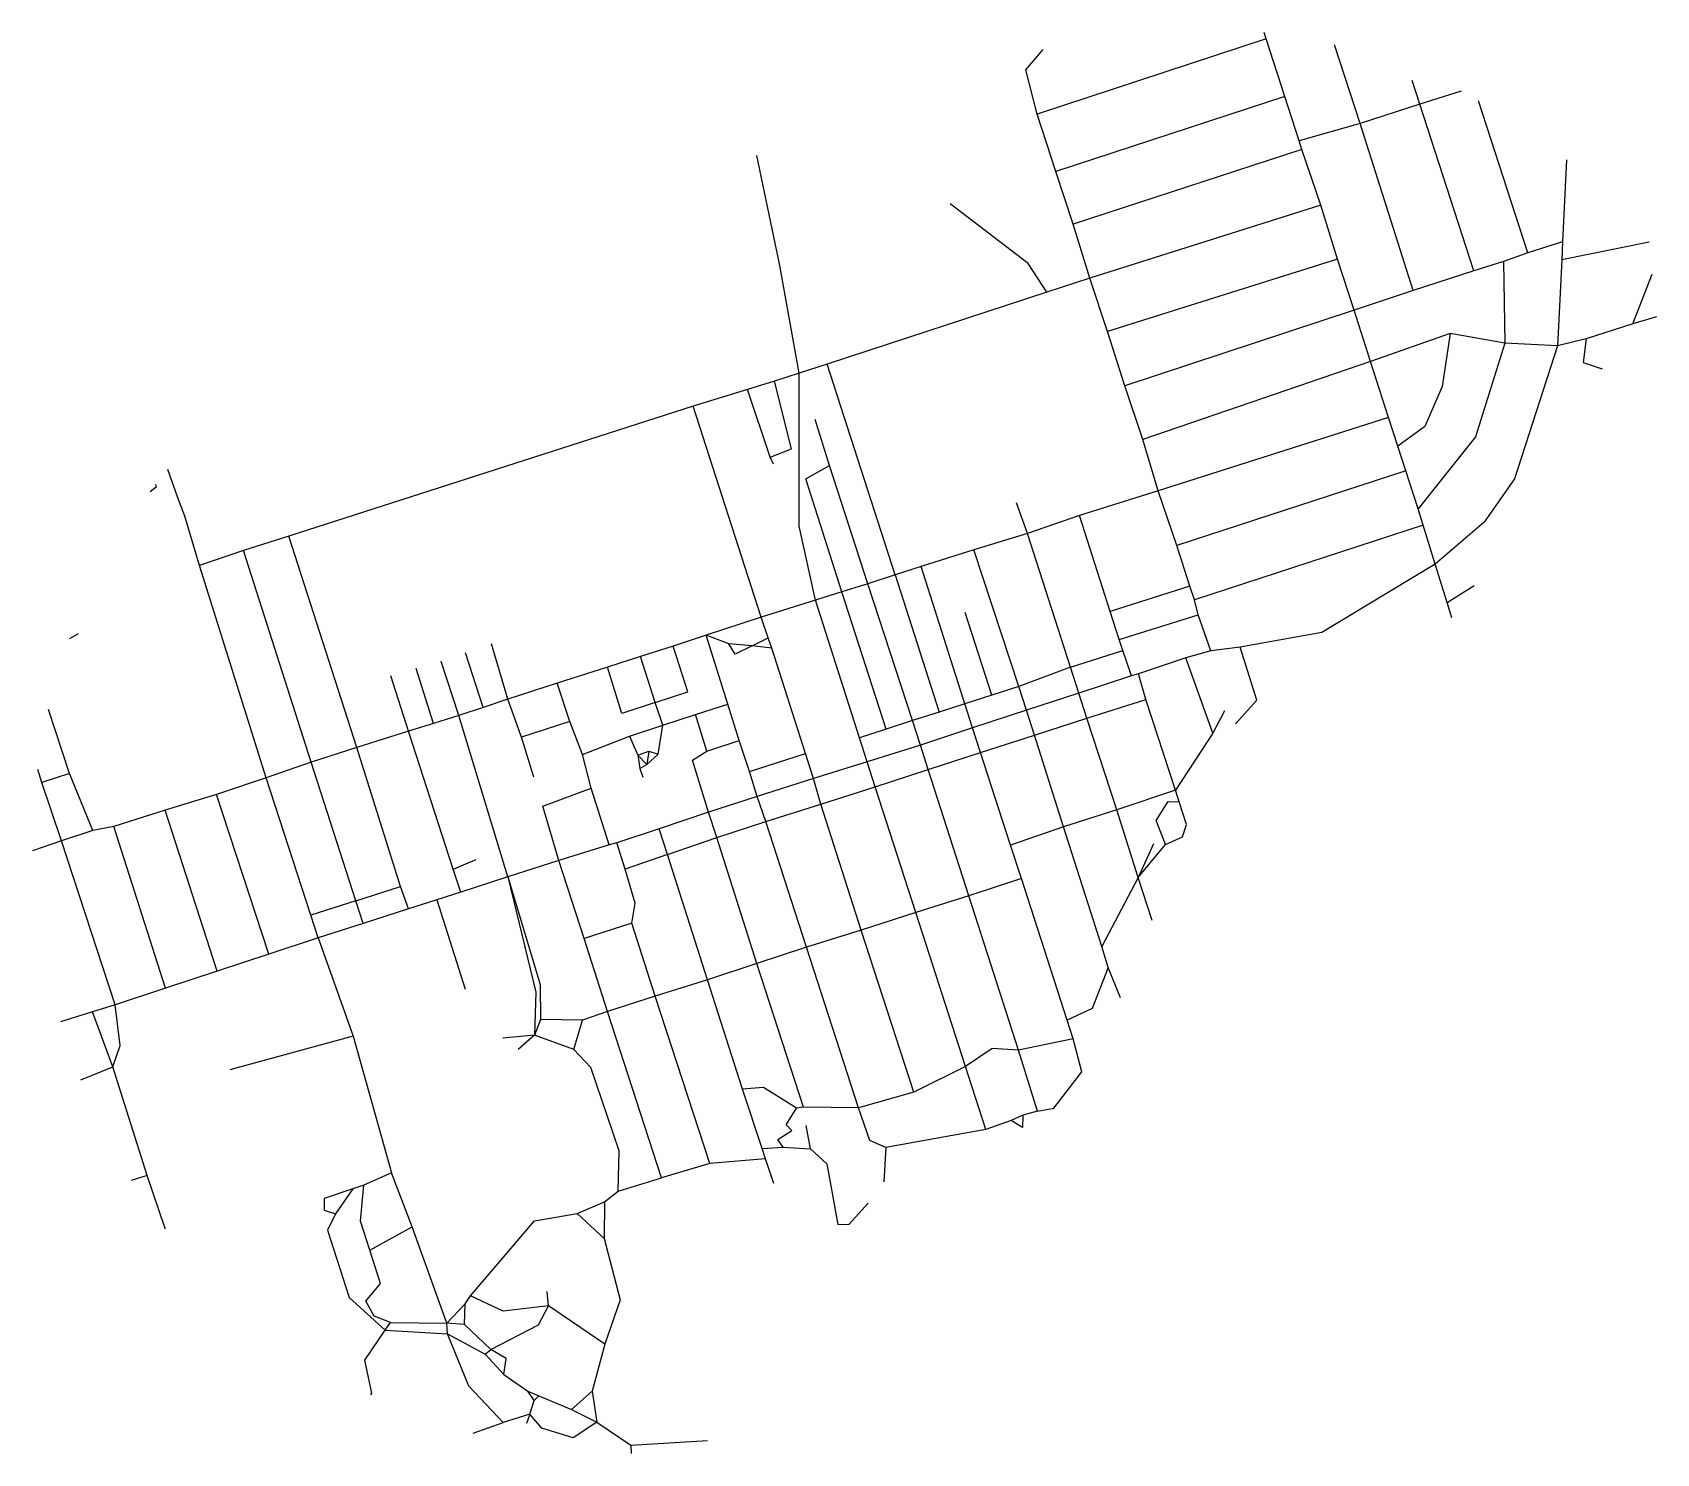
# Model space of a CAD drawing. Header units: metres. Extents: x 619211 to 621990, y 4827434 to 4829865.
import ezdxf

# ---------------------------------------------------------------- set-up
doc = ezdxf.new("R2010")
doc.units = ezdxf.units.M

msp = doc.modelspace()

# ---------------------------------------------------------------- linework, layer by layer
at = {"layer": 'ROADS'}
for points in [[(621322.3, 4829854.5), (620930.2, 4829725.3)], [(621322.3, 4829854.5), (621318.8, 4829865.2)], [(621353.9, 4829755.7), (621322.3, 4829854.5)], [(621482.7, 4829709.2), (621438.8, 4829844)], [(620930.2, 4829725.3), (620911, 4829801.3), (620940.6, 4829836.2)], [(621353.9, 4829755.7), (620961.9, 4829627.5)], [(621378.3, 4829679.6), (621353.9, 4829755.7)], [(621584.8, 4829742.5), (621571.7, 4829782.8)], [(621656, 4829765), (621584.8, 4829742.5)], [(621584.8, 4829742.5), (621482.7, 4829709.2)], [(621677.3, 4829457.2), (621584.8, 4829742.5)], [(621769.9, 4829488.4), (621685.3, 4829748.5)], [(620961.9, 4829627.5), (620930.2, 4829725.3)], [(621482.7, 4829709.2), (621378.3, 4829679.6)], [(621573.5, 4829423.8), (621482.7, 4829709.2)], [(621383.3, 4829665), (621378.3, 4829679.6)], [(620490.1, 4829466.6), (620450.5, 4829654.6)], [(621383.3, 4829665), (620992.1, 4829537.2)], [(621415.9, 4829569.5), (621383.3, 4829665)], [(621835.9, 4829647.3), (621829.3, 4829506.8)], [(620992.1, 4829537.2), (620961.9, 4829627.5)], [(620946.9, 4829420.8), (620915.1, 4829469.7), (620781.3, 4829572.2)], [(621415.9, 4829569.5), (621020.5, 4829444.7)], [(621444.3, 4829477.5), (621415.9, 4829569.5)], [(621020.5, 4829444.7), (620992.1, 4829537.2)], [(621829.3, 4829506.8), (621769.9, 4829488.4)], [(621829.3, 4829506.8), (621828.1, 4829476.1)], [(621977.2, 4829506.3), (621828.1, 4829476.1)], [(621444.3, 4829477.5), (621050.6, 4829353.7)], [(621472.5, 4829390), (621444.3, 4829477.5)], [(621769.9, 4829488.4), (621728.3, 4829473.6)], [(620523.1, 4829282.2), (620490.1, 4829466.6)], [(621677.3, 4829457.2), (621573.5, 4829423.8)], [(621728.3, 4829473.6), (621677.3, 4829457.2)], [(621728.3, 4829473.6), (621730.4, 4829333.7)], [(621828.1, 4829476.1), (621820.4, 4829329)], [(621949.7, 4829366.6), (621982.5, 4829451.7)], [(621020.5, 4829444.7), (620946.9, 4829420.8)], [(621050.6, 4829353.7), (621020.5, 4829444.7)], [(621573.5, 4829423.8), (621472.5, 4829390)], [(620946.9, 4829420.8), (620571, 4829297.8)], [(621472.5, 4829390), (621080.5, 4829260.7)], [(621500.8, 4829302.5), (621472.5, 4829390)], [(621949.7, 4829366.6), (621869.4, 4829341.3)], [(621990.1, 4829378.9), (621949.7, 4829366.6)], [(621080.5, 4829260.7), (621050.6, 4829353.7)], [(621637.1, 4829349.9), (621500.8, 4829302.5)], [(621637.1, 4829349.9), (621623.4, 4829259.7), (621593.7, 4829191), (621547.4, 4829157.7)], [(621730.4, 4829333.7), (621637.1, 4829349.9)], [(621869.4, 4829341.3), (621820.4, 4829329)], [(621869.4, 4829341.3), (621864.4, 4829300.7), (621897, 4829289.6)], [(621730.4, 4829333.7), (621680.5, 4829173.3), (621582.2, 4829050.3)], [(621820.4, 4829329), (621746.9, 4829101.5), (621695.3, 4829027.5), (621611.1, 4828955.8)], [(621820.4, 4829329), (621730.4, 4829333.7)], [(620571, 4829297.8), (620523.1, 4829282.2)], [(620687.3, 4828937.3), (620571, 4829297.8)], [(621500.8, 4829302.5), (621110.9, 4829168.7)], [(621531.7, 4829206.4), (621500.8, 4829302.5)], [(620480.7, 4829268.7), (620434.5, 4829254.1)], [(620473.3, 4829138.4), (620509.9, 4829152.7), (620480.7, 4829268.7)], [(620523.1, 4829282.2), (620480.7, 4829268.7)], [(620551.2, 4828894), (620523.2, 4829020.5), (620523.1, 4829282.2)], [(621110.9, 4829168.7), (621080.5, 4829260.7)], [(620434.5, 4829254.1), (620341.7, 4829225.7)], [(620473.3, 4829138.4), (620434.5, 4829254.1)], [(620341.7, 4829225.7), (619649.5, 4829003.2)], [(620457.9, 4828864.8), (620341.7, 4829225.7)], [(620574.6, 4829124.6), (620550.1, 4829203)], [(621531.7, 4829206.4), (621137.3, 4829081.2)], [(621547.4, 4829157.7), (621531.7, 4829206.4)], [(621137.3, 4829081.2), (621110.9, 4829168.7)], [(621560.9, 4829115.5), (621547.4, 4829157.7)], [(619459.4, 4829070.9), (619442.6, 4829117.4)], [(620479, 4829126.5), (620473.3, 4829138.4)], [(620595.9, 4828908.3), (620534.3, 4829101.3), (620574.6, 4829124.6)], [(620640.3, 4828922.1), (620574.6, 4829124.6)], [(619421.4, 4829092.1), (619422.6, 4829087.4), (619412.2, 4829079.2)], [(621560.9, 4829115.5), (621169.3, 4828987.3)], [(621582.2, 4829050.3), (621560.9, 4829115.5)], [(619471.6, 4829037.6), (619459.4, 4829070.9)], [(620913.6, 4829008.3), (620894.8, 4829060.7)], [(621137.3, 4829081.2), (621002.4, 4829039)], [(621169.3, 4828987.3), (621137.3, 4829081.2)], [(619496.6, 4828953.3), (619471.6, 4829037.6)], [(621002.4, 4829039), (620913.6, 4829008.3)], [(621055.4, 4828874.4), (621002.4, 4829039)], [(621591, 4829022), (621582.2, 4829050.3)], [(620913.6, 4829008.3), (620821.8, 4828980)], [(620987.3, 4828779.4), (620913.6, 4829008.3)], [(621591, 4829022), (621199.2, 4828894.4)], [(621611.1, 4828955.8), (621591, 4829022)], [(619572.3, 4828978.9), (619496.6, 4828953.3)], [(619649.5, 4829003.2), (619572.3, 4828978.9)], [(619688, 4828616.6), (619572.3, 4828978.9)], [(619766.2, 4828641.8), (619649.5, 4829003.2)], [(620821.8, 4828980), (620731.5, 4828951.6)], [(620898.6, 4828746.5), (620821.8, 4828980)], [(621191.5, 4828917.9), (621169.3, 4828987.3)], [(619610.8, 4828590), (619496.6, 4828953.3)], [(620731.5, 4828951.6), (620687.3, 4828937.3)], [(620806.6, 4828716.8), (620731.5, 4828951.6)], [(621611.1, 4828955.8), (621417.6, 4828838.4), (621277.5, 4828813.6)], [(621631.9, 4828889.9), (621611.1, 4828955.8)], [(620640.3, 4828922.1), (620595.9, 4828908.3)], [(620687.3, 4828937.3), (620640.3, 4828922.1)], [(620716.8, 4828687.9), (620640.3, 4828922.1)], [(620687.3, 4828937.3), (620762.4, 4828702.6)], [(620551.2, 4828894), (620457.9, 4828864.8)], [(620595.9, 4828908.3), (620551.2, 4828894)], [(620626.4, 4828658.6), (620551.2, 4828894)], [(620671.9, 4828673.3), (620595.9, 4828908.3)], [(621191.5, 4828917.9), (621055.4, 4828874.4)], [(621199.2, 4828894.4), (621191.5, 4828917.9)], [(621205.8, 4828869.1), (621199.2, 4828894.4)], [(621631.9, 4828889.9), (621678.1, 4828918.9)], [(620852.9, 4828731.7), (620807.2, 4828872.9)], [(621070.5, 4828826.9), (621055.4, 4828874.4)], [(621070.5, 4828826.9), (621205.8, 4828869.1)], [(621227.3, 4828807.2), (621205.8, 4828869.1)], [(621639.8, 4828864), (621631.9, 4828889.9)], [(620457.9, 4828864.8), (620364, 4828834.3)], [(620470.2, 4828829.8), (620457.9, 4828864.8)], [(619274.8, 4828828.6), (619290, 4828837)], [(620024.4, 4828724.5), (619996.3, 4828819.3)], [(620307.2, 4828815.5), (620251.3, 4828797.5)], [(620276.4, 4828718.7), (620332.4, 4828737.1), (620307.2, 4828815.5)], [(620364, 4828834.3), (620307.2, 4828815.5)], [(620400.9, 4828716.2), (620364, 4828834.3)], [(620402.5, 4828819.4), (620364, 4828834.3)], [(620442.6, 4828815.7), (620413.4, 4828801.6), (620402.5, 4828819.4)], [(620442.6, 4828815.7), (620402.5, 4828819.4)], [(620442.6, 4828815.7), (620470.2, 4828829.8)], [(620476.3, 4828812), (620442.6, 4828815.7)], [(620476.3, 4828812), (620470.2, 4828829.8)], [(620534, 4828631.4), (620476.3, 4828812)], [(621076.6, 4828807.7), (621070.5, 4828826.9)], [(621277.5, 4828813.6), (621227.3, 4828807.2)], [(621269.4, 4828682.5), (621306.2, 4828722.7), (621277.5, 4828813.6)], [(619940.4, 4828696.4), (619910.3, 4828789.3)], [(619982.3, 4828710.6), (619951.9, 4828804)], [(620251.3, 4828797.5), (620195.1, 4828779.5)], [(620276.4, 4828718.7), (620251.3, 4828797.5)], [(620987.3, 4828779.4), (621076.6, 4828807.7)], [(621091.9, 4828764.7), (621076.6, 4828807.7)], [(621184.8, 4828795.2), (621103.4, 4828768.2)], [(621227.3, 4828807.2), (621184.8, 4828795.2)], [(621230.6, 4828666.6), (621184.8, 4828795.2)], [(619854.4, 4828669.6), (619824.5, 4828764.3)], [(619897.3, 4828683), (619867.3, 4828776.9)], [(620195.1, 4828779.5), (620108.7, 4828752.1)], [(620276.4, 4828718.7), (620219.3, 4828700.2), (620195.1, 4828779.5)], [(620987.3, 4828779.4), (620898.6, 4828746.5)], [(621001.7, 4828734.6), (620987.3, 4828779.4)], [(621091.9, 4828764.7), (621001.7, 4828734.6)], [(621103.4, 4828768.2), (621091.9, 4828764.7)], [(621116.4, 4828724.2), (621103.4, 4828768.2)], [(620108.7, 4828752.1), (620024.4, 4828724.5)], [(620130.3, 4828686.3), (620108.7, 4828752.1)], [(620852.9, 4828731.7), (620806.6, 4828716.8)], [(620898.6, 4828746.5), (620852.9, 4828731.7)], [(620912, 4828705.7), (620898.6, 4828746.5)], [(621001.7, 4828734.6), (620912, 4828705.7)], [(621015.4, 4828691.9), (621001.7, 4828734.6)], [(619274.3, 4828597.2), (619238.5, 4828706.9)], [(619982.3, 4828710.6), (619940.4, 4828696.4)], [(620024.4, 4828724.5), (619982.3, 4828710.6)], [(620047.9, 4828659.8), (620024.4, 4828724.5)], [(620289.5, 4828680.3), (620276.4, 4828718.7)], [(620345.5, 4828698.2), (620400.9, 4828716.2)], [(620420.3, 4828654.1), (620400.9, 4828716.2)], [(620762.4, 4828702.6), (620716.8, 4828687.9)], [(620806.6, 4828716.8), (620762.4, 4828702.6)], [(620819.8, 4828675.7), (620806.6, 4828716.8)], [(620912, 4828705.7), (620819.8, 4828675.7)], [(620925.4, 4828662.8), (620912, 4828705.7)], [(621015.4, 4828691.9), (621116.4, 4828724.2)], [(621166.7, 4828568.9), (621116.4, 4828724.2)], [(621250.8, 4828704.9), (621230.6, 4828666.6)], [(619897.3, 4828683), (619854.4, 4828669.6)], [(619940.4, 4828696.4), (619897.3, 4828683)], [(620024.7, 4828420.4), (619940.4, 4828696.4)], [(620130.3, 4828686.3), (620047.9, 4828659.8)], [(620152.1, 4828629.7), (620130.3, 4828686.3)], [(620232.5, 4828661.5), (620289.5, 4828680.3)], [(620281.8, 4828630.3), (620289.5, 4828680.3)], [(620289.5, 4828680.3), (620345.5, 4828698.2)], [(620365.1, 4828635.8), (620345.5, 4828698.2)], [(620671.9, 4828673.3), (620626.4, 4828658.6)], [(620716.8, 4828687.9), (620671.9, 4828673.3)], [(620730.4, 4828646.1), (620716.8, 4828687.9)], [(620819.8, 4828675.7), (620730.4, 4828646.1)], [(620833.5, 4828633.3), (620819.8, 4828675.7)], [(620925.4, 4828662.8), (621015.4, 4828691.9)], [(621066.3, 4828535.4), (621015.4, 4828691.9)], [(619854.4, 4828669.6), (619766.2, 4828641.8)], [(619931.1, 4828434), (619854.4, 4828669.6)], [(620069.2, 4828591), (620047.9, 4828659.8)], [(620152.1, 4828629.7), (620232.5, 4828661.5)], [(620232.5, 4828661.5), (620246.9, 4828628.6)], [(620365.1, 4828635.8), (620420.3, 4828654.1)], [(620437.9, 4828600.8), (620420.3, 4828654.1)], [(620639.6, 4828617.2), (620626.4, 4828658.6)], [(620730.4, 4828646.1), (620639.6, 4828617.2)], [(620743.9, 4828604.2), (620730.4, 4828646.1)], [(620833.5, 4828633.3), (620925.4, 4828662.8)], [(620975.4, 4828505.9), (620925.4, 4828662.8)], [(621230.6, 4828666.6), (621166.7, 4828568.9)], [(619688, 4828616.6), (619610.8, 4828590)], [(619766.2, 4828641.8), (619688, 4828616.6)], [(619764.5, 4828379.3), (619688, 4828616.6)], [(619840.9, 4828403.8), (619766.2, 4828641.8)], [(620167, 4828572.2), (620152.1, 4828629.7)], [(620246.9, 4828628.6), (620265.9, 4828635.4)], [(620246.9, 4828628.6), (620250.5, 4828605.7)], [(620262.1, 4828613), (620246.9, 4828628.6)], [(620265.9, 4828635.4), (620262.1, 4828613)], [(620262.1, 4828613), (620281.8, 4828630.3)], [(620265.9, 4828635.4), (620281.8, 4828630.3)], [(620368.1, 4828531.1), (620340.6, 4828620.2), (620365.1, 4828635.8)], [(620437.9, 4828600.8), (620534, 4828631.4)], [(620547.3, 4828588.8), (620534, 4828631.4)], [(620639.6, 4828617.2), (620547.3, 4828588.8)], [(620653.3, 4828574.8), (620639.6, 4828617.2)], [(620743.9, 4828604.2), (620833.5, 4828633.3)], [(620884.6, 4828474.8), (620833.5, 4828633.3)], [(619227, 4828582.2), (619220, 4828604.1)], [(619274.3, 4828597.2), (619227, 4828582.2)], [(619314.1, 4828499.9), (619274.3, 4828597.2)], [(619610.8, 4828590), (619525.7, 4828561.7)], [(619687.4, 4828355), (619610.8, 4828590)], [(620250.5, 4828605.7), (620262.1, 4828613)], [(620250.5, 4828605.7), (620255.3, 4828590.9)], [(620451.3, 4828558), (620437.9, 4828600.8)], [(620547.3, 4828588.8), (620451.3, 4828558)], [(620559.9, 4828544.8), (620547.3, 4828588.8)], [(620653.3, 4828574.8), (620743.9, 4828604.2)], [(620813.3, 4828387.9), (620743.9, 4828604.2)], [(619260.4, 4828482.1), (619227, 4828582.2)], [(619525.7, 4828561.7), (619438.2, 4828534.6)], [(619615.3, 4828288.2), (619525.7, 4828561.7)], [(620111.8, 4828448.4), (620084.2, 4828541.7), (620167, 4828572.2)], [(620198.1, 4828475.1), (620167, 4828572.2)], [(620559.9, 4828544.8), (620653.3, 4828574.8)], [(620722.6, 4828359.5), (620653.3, 4828574.8)], [(621166.7, 4828568.9), (621066.3, 4828535.4)], [(621173.1, 4828549.1), (621166.7, 4828568.9)], [(619438.2, 4828534.6), (619350.1, 4828506.9)], [(619527.3, 4828259.4), (619438.2, 4828534.6)], [(620451.3, 4828558), (620368.1, 4828531.1)], [(620466.2, 4828515.1), (620451.3, 4828558)], [(620466.2, 4828515.1), (620559.9, 4828544.8)], [(620629.1, 4828329.5), (620559.9, 4828544.8)], [(621066.3, 4828535.4), (620975.4, 4828505.9)], [(621102.9, 4828419.2), (621066.3, 4828535.4)], [(621149.7, 4828475.7), (621133.8, 4828517), (621154.4, 4828549.7), (621173.1, 4828549.1)], [(621149.7, 4828475.7), (621178.7, 4828488.9), (621185.7, 4828510), (621173.1, 4828549.1)], [(619350.1, 4828506.9), (619314.1, 4828499.9)], [(619438.9, 4828230.3), (619350.1, 4828506.9)], [(620368.1, 4828531.1), (620283.5, 4828503)], [(620382, 4828487.7), (620368.1, 4828531.1)], [(620382, 4828487.7), (620466.2, 4828515.1)], [(620535.5, 4828300.1), (620466.2, 4828515.1)], [(620975.4, 4828505.9), (620884.6, 4828474.8)], [(621040.9, 4828301.3), (620975.4, 4828505.9)], [(619260.4, 4828482.1), (619211, 4828465)], [(619314.1, 4828499.9), (619260.4, 4828482.1)], [(619352.3, 4828201.5), (619260.4, 4828482.1)], [(620210.8, 4828479), (620198.1, 4828475.1)], [(620283.5, 4828503), (620210.8, 4828479)], [(620225, 4828434), (620210.8, 4828479)], [(620297.4, 4828459.1), (620283.5, 4828503)], [(620297.4, 4828459.1), (620382, 4828487.7)], [(620450.7, 4828272.5), (620382, 4828487.7)], [(621129.5, 4828477.3), (621102.9, 4828419.2)], [(619931.1, 4828434), (619970, 4828450.5)], [(620198.1, 4828475.1), (620111.8, 4828448.4)], [(620297.4, 4828459.1), (620225, 4828434)], [(620366.3, 4828244.4), (620297.4, 4828459.1)], [(620903.2, 4828417.5), (620884.6, 4828474.8)], [(621102.9, 4828419.2), (621149.7, 4828475.7)], [(619944, 4828394.5), (619931.1, 4828434)], [(620111.8, 4828448.4), (620024.7, 4828420.4)], [(620154.8, 4828314.9), (620111.8, 4828448.4)], [(620236.7, 4828341.3), (620242.6, 4828375.5), (620225, 4828434)], [(619764.5, 4828379.3), (619840.9, 4828403.8)], [(619854.2, 4828365.6), (619840.9, 4828403.8)], [(619944, 4828394.5), (619902.8, 4828381)], [(620024.7, 4828420.4), (619944, 4828394.5)], [(620024.7, 4828420.4), (620072.5, 4828223.4), (620069.9, 4828150)], [(620024.7, 4828420.4), (620079.7, 4828236.2), (620080.6, 4828176.6)], [(620903.2, 4828417.5), (620813.3, 4828387.9)], [(620981.5, 4828175.5), (620903.2, 4828417.5)], [(621102.9, 4828419.2), (621040.9, 4828301.3)], [(621126.9, 4828345.8), (621102.9, 4828419.2)], [(619764.5, 4828379.3), (619687.4, 4828355)], [(619776.9, 4828340.8), (619764.5, 4828379.3)], [(619902.8, 4828381), (619854.2, 4828365.6)], [(619902.8, 4828381), (619951.7, 4828228.7)], [(620813.3, 4828387.9), (620722.6, 4828359.5)], [(620898.5, 4828124.3), (620813.3, 4828387.9)], [(619700.1, 4828316), (619687.4, 4828355)], [(619776.9, 4828340.8), (619700.1, 4828316)], [(619854.2, 4828365.6), (619776.9, 4828340.8)], [(620236.7, 4828341.3), (620154.8, 4828314.9)], [(620276.8, 4828216.7), (620236.7, 4828341.3)], [(620722.6, 4828359.5), (620629.1, 4828329.5)], [(620807.7, 4828096.3), (620722.6, 4828359.5)], [(619700.1, 4828316), (619615.3, 4828288.2)], [(619700.1, 4828316), (619760, 4828148.2)], [(620194.9, 4828190.5), (620154.8, 4828314.9)], [(620629.1, 4828329.5), (620535.5, 4828300.1)], [(620718.9, 4828052.1), (620629.1, 4828329.5)], [(619615.3, 4828288.2), (619527.3, 4828259.4)], [(620535.5, 4828300.1), (620450.7, 4828272.5)], [(620624.4, 4828025.2), (620535.5, 4828300.1)], [(621051.7, 4828265.5), (621040.9, 4828301.3)], [(619527.3, 4828259.4), (619438.9, 4828230.3)], [(620450.7, 4828272.5), (620366.3, 4828244.4)], [(620530.2, 4828026.6), (620450.7, 4828272.5)], [(621051.7, 4828265.5), (621024.1, 4828195.4), (620981.5, 4828175.5)], [(621073, 4828213.7), (621051.7, 4828265.5)], [(619438.9, 4828230.3), (619352.3, 4828201.5)], [(620366.3, 4828244.4), (620276.8, 4828216.7)], [(620425.9, 4828057.3), (620366.3, 4828244.4)], [(619352.3, 4828201.5), (619313.9, 4828189.6)], [(619348.7, 4828095.6), (619361.2, 4828131.8), (619352.3, 4828201.5)], [(620276.8, 4828216.7), (620194.9, 4828190.5)], [(620370, 4827930.1), (620276.8, 4828216.7)], [(619313.9, 4828189.6), (619259, 4828172.4)], [(619348.7, 4828095.6), (619313.9, 4828189.6)], [(620080.6, 4828176.6), (620069.9, 4828150)], [(620152, 4828175.3), (620080.6, 4828176.6)], [(620137.3, 4828125), (620152, 4828175.3)], [(620194.9, 4828190.5), (620152, 4828175.3)], [(620287.6, 4827905.7), (620194.9, 4828190.5)], [(620991.8, 4828143.2), (620981.5, 4828175.5)], [(619760, 4828148.2), (619548.7, 4828090.7)], [(619760, 4828148.2), (619825.4, 4827914.2)], [(620069.9, 4828150), (620016.1, 4828144.4)], [(620069.9, 4828150), (620042, 4828125.2)], [(620137.3, 4828125), (620069.9, 4828150)], [(620213.3, 4827882.9), (620214.9, 4827952.1), (620166.4, 4828094.6), (620137.3, 4828125)], [(620898.5, 4828124.3), (620853, 4828126.9), (620807.7, 4828096.3)], [(620991.8, 4828143.2), (620898.5, 4828124.3)], [(620931, 4828019.5), (620898.5, 4828124.3)], [(620931, 4828019.5), (620958.7, 4828025), (621006.6, 4828087.1), (620991.8, 4828143.2)], [(619293.6, 4828073.1), (619348.7, 4828095.6)], [(619407.4, 4827909.9), (619348.7, 4828095.6)], [(620807.7, 4828096.3), (620718.9, 4828052.1)], [(620842.6, 4827988.5), (620807.7, 4828096.3)], [(620518.4, 4828024.7), (620462.2, 4828060.1), (620425.9, 4828057.3)], [(620459.7, 4827955.9), (620425.9, 4828057.3)], [(620718.9, 4828052.1), (620624.4, 4828025.2)], [(620495.6, 4827958.4), (620486.4, 4827971), (620510.7, 4827986.8), (620500.8, 4827996.1), (620518.4, 4828024.7)], [(620530.2, 4828026.6), (620518.4, 4828024.7)], [(620624.4, 4828025.2), (620530.2, 4828026.6)], [(620671.5, 4827957.4), (620644, 4827969.4), (620624.4, 4828025.2)], [(620905.8, 4828012.7), (620905.3, 4827991.8), (620885.9, 4828003.8)], [(620905.8, 4828012.7), (620885.9, 4828003.8)], [(620931, 4828019.5), (620905.8, 4828012.7)], [(620542.5, 4827955.4), (620534.7, 4827995.2)], [(620842.6, 4827988.5), (620671.5, 4827957.4)], [(620885.9, 4828003.8), (620842.6, 4827988.5)], [(620459.7, 4827955.9), (620495.6, 4827958.4)], [(620465.3, 4827938.1), (620459.7, 4827955.9)], [(620495.6, 4827958.4), (620542.5, 4827955.4)], [(620542.5, 4827955.4), (620570.5, 4827929.6), (620589, 4827825.6), (620608.7, 4827826.4), (620641.2, 4827862.1)], [(620671.5, 4827957.4), (620667.8, 4827899)], [(620370, 4827930.1), (620287.6, 4827905.7)], [(620465.3, 4827938.1), (620370, 4827930.1)], [(620479.5, 4827895.8), (620465.3, 4827938.1)], [(619407.4, 4827909.9), (619380.1, 4827901)], [(619438.2, 4827819), (619407.4, 4827909.9)], [(619825.4, 4827914.2), (619778, 4827892.9)], [(619860.7, 4827821.8), (619825.4, 4827914.2)], [(620213.3, 4827882.9), (620287.6, 4827905.7)], [(619759, 4827886.7), (619710, 4827870.3), (619709.9, 4827850.3), (619729.6, 4827844.3)], [(619759, 4827886.7), (619729.6, 4827844.3)], [(619778, 4827892.9), (619759, 4827886.7)], [(619788.4, 4827781.8), (619772.6, 4827831.5), (619778, 4827892.9)], [(620189.6, 4827864.4), (620213.3, 4827882.9)], [(619729.6, 4827844.3), (619715.9, 4827816.1), (619753, 4827700.8), (619814.5, 4827645.1)], [(619960.6, 4827703.6), (620070.3, 4827832.2), (620143.3, 4827844.9)], [(620143.3, 4827844.9), (620189.6, 4827864.4)], [(620143.3, 4827844.9), (620189, 4827801.9)], [(620189.6, 4827864.4), (620189, 4827801.9)], [(619438.2, 4827819), (619437.9, 4827818.9)], [(619438.5, 4827818), (619438.2, 4827819)], [(619788.4, 4827781.8), (619860.7, 4827821.8)], [(619920.2, 4827657), (619860.7, 4827821.8)], [(620189, 4827801.9), (620216.7, 4827696.8), (620190.7, 4827621.2)], [(619823.8, 4827658.3), (619795.8, 4827668.9), (619781.4, 4827694.8), (619806.8, 4827724.7), (619788.4, 4827781.8)], [(619951.2, 4827690.1), (619960.6, 4827703.6)], [(620094.3, 4827686.9), (620016.4, 4827677.4), (619960.6, 4827703.6)], [(620094.3, 4827686.9), (620091.8, 4827711)], [(619920.2, 4827657), (619951.2, 4827690.1)], [(619950.5, 4827654.5), (619951.2, 4827690.1)], [(619995.2, 4827612.2), (620076.8, 4827654.4), (620094.3, 4827686.9)], [(620190.7, 4827621.2), (620094.3, 4827686.9)], [(619789.9, 4827534.2), (619791.8, 4827537.1), (619779.6, 4827593.7), (619814.5, 4827645.1)], [(619814.5, 4827645.1), (619823.8, 4827658.3)], [(619814.5, 4827645.1), (619921.3, 4827638.7)], [(619823.8, 4827658.3), (619920.2, 4827657)], [(619921.3, 4827638.7), (619920.2, 4827657)], [(619950.5, 4827654.5), (619920.2, 4827657)], [(619995.2, 4827612.2), (619950.5, 4827654.5)], [(620016.2, 4827486.8), (619957.7, 4827549.3), (619921.3, 4827638.7)], [(619921.3, 4827638.7), (619985.9, 4827603.9)], [(620190.7, 4827621.2), (620168.8, 4827540.5)], [(619985.9, 4827603.9), (619995.2, 4827612.2)], [(619985.9, 4827603.9), (620017.6, 4827569.4)], [(620017.6, 4827569.4), (620021.4, 4827596.3), (619995.2, 4827612.2)], [(620017.6, 4827569.4), (620058.4, 4827540.8)], [(620069.3, 4827524.8), (620058.4, 4827540.8)], [(620058.4, 4827540.8), (620077.6, 4827532.9)], [(620069.3, 4827524.8), (620077.6, 4827532.9)], [(620077.6, 4827532.9), (620133.1, 4827509.5)], [(620168.8, 4827540.5), (620133.1, 4827509.5)], [(620168.8, 4827540.5), (620176.9, 4827487.9)], [(620062, 4827501.2), (620069.3, 4827524.8)], [(620133.1, 4827509.5), (620176.9, 4827487.9)], [(619965, 4827468.6), (620016.2, 4827486.8)], [(620062, 4827501.2), (620016.2, 4827486.8)], [(620062, 4827501.2), (620056.4, 4827485.5)], [(620176.9, 4827487.9), (620136, 4827460.7), (620082.8, 4827477.4), (620062, 4827501.2)], [(620176.9, 4827487.9), (620234.8, 4827448.5)], [(620234.8, 4827448.5), (620366, 4827456.3)], [(620234.8, 4827448.5), (620235.7, 4827434)]]:
    msp.add_lwpolyline(points, dxfattribs=at)

doc.saveas('drawing.dxf')
